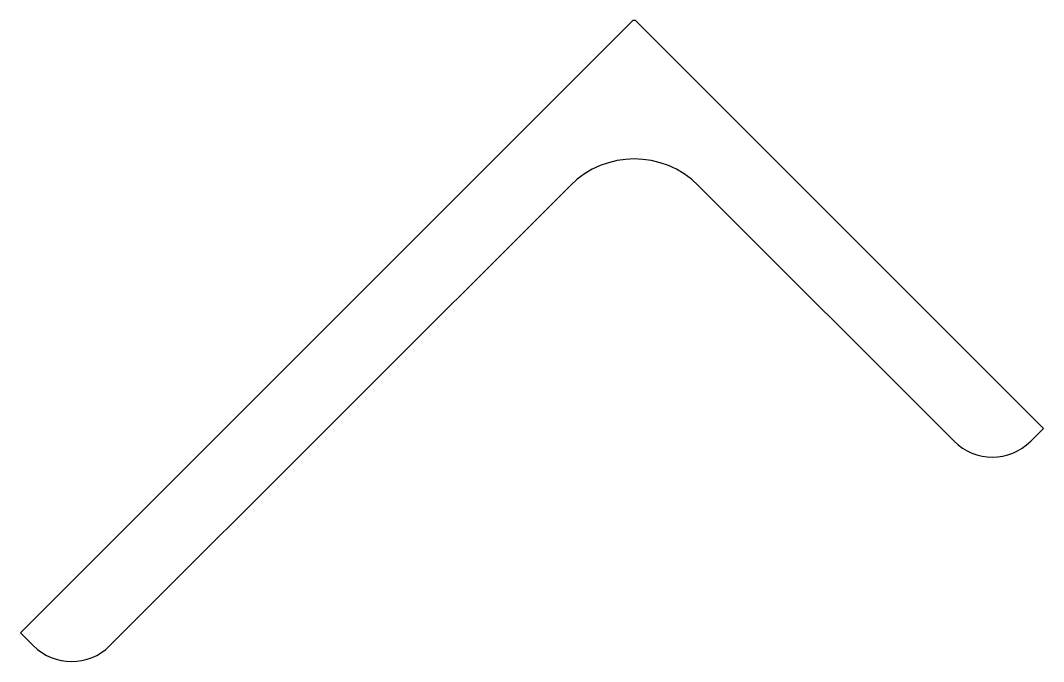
# Model space of a CAD drawing. Extents: x -41.3 to 48.5, y -5.4 to 50.9.
import ezdxf

# ---------------------------------------------------------------- set-up
doc = ezdxf.new("R2010")
doc.units = 0
doc.layers.get('0').update_dxf_attribs({"linetype": 'CONTINUOUS'})

msp = doc.modelspace()

# ---------------------------------------------------------------- linework, layer by layer
for p, q in [((12.405, 50.843), (-41.3, -2.862)), ((48.502, 15.098), (12.758, 50.843)), ((-33.443, -3.985), (6.969, 36.426)), ((18.194, 36.426), (40.645, 13.976)), ((47.38, 13.976), (48.502, 15.098)), ((-41.3, -2.862), (-40.178, -3.985))]:
    msp.add_line(p, q)
for centre, radius, start, end in [((12.581, 50.666), 0.25, 45, 135), ((12.581, 30.814), 7.938, 45, 135), ((44.012, 17.343), 4.763, 225, 315), ((-36.81, -0.617), 4.763, 225, 315)]:
    msp.add_arc(centre, radius, start, end)

doc.saveas('drawing.dxf')
